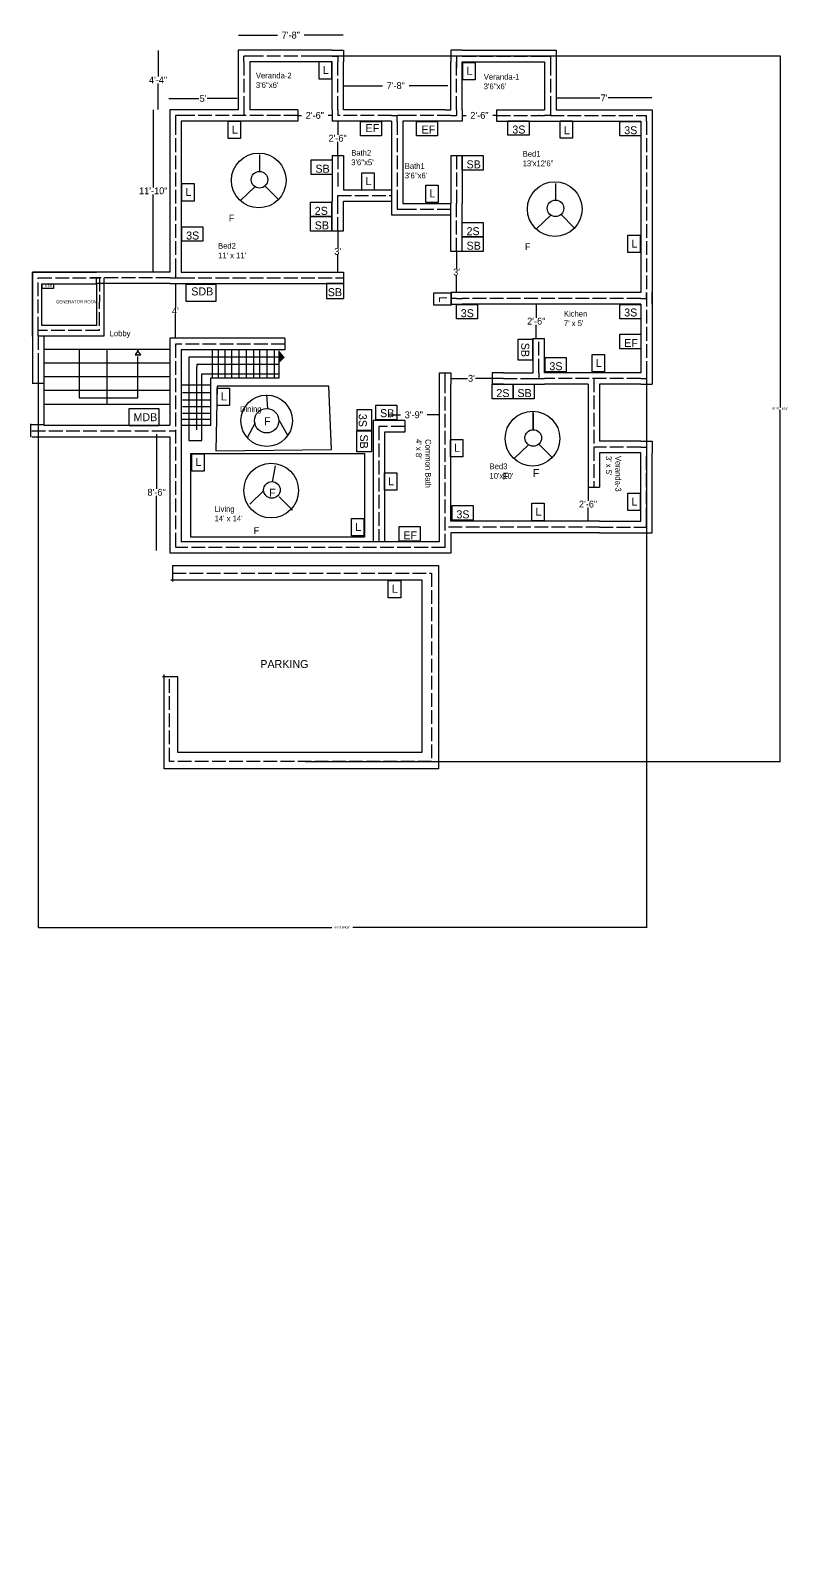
# Model space of a CAD drawing. Header units: inches. Extents: x -2961 to 151, y -82 to 1461.
# Drawn here: x -1941 to -1278, y -82 to 1257 of the extents above; entities that cross this region are included whole.
import ezdxf

# ---------------------------------------------------------------- set-up
doc = ezdxf.new("R2010")
doc.units = ezdxf.units.IN
doc.header["$MEASUREMENT"] = 0
doc.linetypes.add('ACAD_ISO02W100', pattern=[15, 12, -3])
doc.dimstyles.get("Standard").update_dxf_attribs({"dimtxt": 2, "dimasz": 0.18, "dimexe": 0.18, "dimexo": 0.0625, "dimgap": 0.09, "dimtad": 0, "dimtih": 1, "dimtoh": 1, "dimdec": 4, "dimzin": 0, "dimdsep": 46, "dimlunit": 3, "dimtxsty": 'Standard', "dimcen": 0.09, "dimadec": 0, "dimazin": 0, "dimtfac": 1, "dimtdec": 4, "dimtofl": 0, "dimtmove": 0, "dimatfit": 3, "dimfxl": 1, "dimtolj": 1, "dimtzin": 0, "dimarcsym": 0})

# ---------------------------------------------------------------- blocks, each defined once
blk = doc.blocks.new('*D23')
at = {"color": 0, "lineweight": -2}
for p, q in [((-1628.1, 920.8), (-1617.5, 920.8)), ((-1583.7, 920.8), (-1594.3, 920.8))]:
    blk.add_line(p, q, dxfattribs=at)
at = {"color": 0}
for points in [[(-1628.1, 920.8), (-1628.1, 920.8), (-1628.3, 920.8)], [(-1583.7, 920.8), (-1583.7, 920.8), (-1583.5, 920.8)]]:
    blk.add_solid(points, dxfattribs=at)
at = {"layer": 'Defpoints', "color": 0}
for p in [(-1628.3, 920.8), (-1628.3, 915.7), (-1583.5, -82.1)]:
    blk.add_point(p, dxfattribs=at)
at = {"color": 0, "insert": (-1605.9, 920.8), "char_height": 6, "attachment_point": 5}
blk.add_mtext('\\A1;3\'-9"', dxfattribs=at)
blk = doc.blocks.new('*D24')
at = {"color": 0, "lineweight": -2}
for p, q in [((-1759.3, 1252.9), (-1725.1, 1252.9)), ((-1667.7, 1252.9), (-1701.9, 1252.9))]:
    blk.add_line(p, q, dxfattribs=at)
at = {"color": 0}
for points in [[(-1759.3, 1253), (-1759.3, 1252.9), (-1759.5, 1252.9)], [(-1667.7, 1253), (-1667.7, 1252.9), (-1667.5, 1252.9)]]:
    blk.add_solid(points, dxfattribs=at)
at = {"layer": 'Defpoints', "color": 0}
for p in [(-1667.5, 1252.9), (-1759.5, 1239.7), (-1667.5, 1239.7)]:
    blk.add_point(p, dxfattribs=at)
at = {"color": 0, "insert": (-1713.5, 1252.9), "char_height": 6, "attachment_point": 5}
blk.add_mtext('\\A1;7\'-8"', dxfattribs=at)
blk = doc.blocks.new('*D20')
at = {"color": 0, "lineweight": -2}
for p, q in [((-1820.1, 1197.5), (-1793.9, 1197.5)), ((-1760.4, 1197.5), (-1786.7, 1197.5))]:
    blk.add_line(p, q, dxfattribs=at)
at = {"color": 0}
for points in [[(-1820.1, 1197.5), (-1820.1, 1197.5), (-1820.3, 1197.5)], [(-1760.4, 1197.5), (-1760.4, 1197.5), (-1760.3, 1197.5)]]:
    blk.add_solid(points, dxfattribs=at)
at = {"layer": 'Defpoints', "color": 0}
for p in [(-1760.3, 1197.5), (-1820.3, 1134), (-1760.3, 1134)]:
    blk.add_point(p, dxfattribs=at)
at = {"color": 0, "insert": (-1790.3, 1197.5), "char_height": 6, "attachment_point": 5}
blk.add_mtext("\\A1;5'", dxfattribs=at)
blk = doc.blocks.new('*D25')
at = {"color": 0, "lineweight": -2}
for p, q in [((-1667.3, 1208.7), (-1633.3, 1208.7)), ((-1576.2, 1208.7), (-1610.1, 1208.7))]:
    blk.add_line(p, q, dxfattribs=at)
at = {"color": 0}
for points in [[(-1667.3, 1208.7), (-1667.3, 1208.6), (-1667.5, 1208.7)], [(-1576.2, 1208.7), (-1576.2, 1208.6), (-1576, 1208.7)]]:
    blk.add_solid(points, dxfattribs=at)
at = {"layer": 'Defpoints', "color": 0}
for p in [(-1576, 1208.7), (-1667.5, 1187.7), (-1576, 1187.7)]:
    blk.add_point(p, dxfattribs=at)
at = {"color": 0, "insert": (-1621.7, 1208.7), "char_height": 6, "attachment_point": 5}
blk.add_mtext('\\A1;7\'-8"', dxfattribs=at)
blk = doc.blocks.new('*D26')
at = {"color": 0, "lineweight": -2}
for p, q in [((-1481.3, 1198), (-1443.1, 1198)), ((-1397.7, 1198), (-1435.9, 1198))]:
    blk.add_line(p, q, dxfattribs=at)
at = {"color": 0}
for points in [[(-1481.3, 1198), (-1481.3, 1198), (-1481.5, 1198)], [(-1397.7, 1198), (-1397.7, 1198), (-1397.5, 1198)]]:
    blk.add_solid(points, dxfattribs=at)
at = {"layer": 'Defpoints', "color": 0}
for p in [(-1397.5, 1198), (-1481.5, 1187.7), (-1397.5, 1187.7)]:
    blk.add_point(p, dxfattribs=at)
at = {"color": 0, "insert": (-1439.5, 1198), "char_height": 6, "attachment_point": 5}
blk.add_mtext("\\A1;7'", dxfattribs=at)
blk = doc.blocks.new('*D27')
at = {"color": 0, "lineweight": -2}
for p, q in [((-1833.8, 1187.5), (-1833.8, 1119.7)), ((-1833.8, 1045.8), (-1833.8, 1113.6))]:
    blk.add_line(p, q, dxfattribs=at)
at = {"color": 0}
for points in [[(-1833.8, 1187.5), (-1833.7, 1187.5), (-1833.8, 1187.7)], [(-1833.8, 1045.8), (-1833.7, 1045.8), (-1833.8, 1045.7)]]:
    blk.add_solid(points, dxfattribs=at)
at = {"layer": 'Defpoints', "color": 0}
for p in [(-1833.8, 1187.7), (-1819.5, 1187.7), (-1819.7, 1045.7)]:
    blk.add_point(p, dxfattribs=at)
at = {"color": 0, "insert": (-1833.8, 1116.7), "char_height": 6, "attachment_point": 5}
blk.add_mtext('\\A1;11\'-10"', dxfattribs=at)
blk = doc.blocks.new('*D21')
at = {"color": 0, "lineweight": -2}
for p, q in [((-1830.9, 903.8), (-1830.9, 856.1)), ((-1830.9, 802.2), (-1830.9, 849.9))]:
    blk.add_line(p, q, dxfattribs=at)
at = {"color": 0}
for points in [[(-1830.9, 903.8), (-1830.9, 903.8), (-1830.9, 903.9)], [(-1830.9, 802.2), (-1830.9, 802.2), (-1830.9, 802)]]:
    blk.add_solid(points, dxfattribs=at)
at = {"layer": 'Defpoints', "color": 0}
for p in [(-1830.9, 903.9), (-1808.8, 903.9), (-1808.8, 802)]:
    blk.add_point(p, dxfattribs=at)
at = {"color": 0, "insert": (-1830.9, 853), "char_height": 6, "attachment_point": 5}
blk.add_mtext('\\A1;8\'-6"', dxfattribs=at)
blk = doc.blocks.new('*D28')
at = {"color": 0, "lineweight": -2}
for p, q in [((-1573.3, 952.7), (-1559.1, 952.7)), ((-1537.7, 952.7), (-1551.9, 952.7))]:
    blk.add_line(p, q, dxfattribs=at)
at = {"color": 0}
for points in [[(-1573.3, 952.7), (-1573.3, 952.6), (-1573.5, 952.7)], [(-1537.7, 952.7), (-1537.7, 952.6), (-1537.5, 952.7)]]:
    blk.add_solid(points, dxfattribs=at)
at = {"layer": 'Defpoints', "color": 0}
for p in [(-1573.5, 957.7), (-1537.5, 957.7), (-1537.5, 952.7)]:
    blk.add_point(p, dxfattribs=at)
at = {"color": 0, "insert": (-1555.5, 952.7), "char_height": 6, "attachment_point": 5}
blk.add_mtext("\\A1;3'", dxfattribs=at)
blk = doc.blocks.new('*D29')
at = {"color": 0, "lineweight": -2}
for p, q in [((-1568.5, 1063.5), (-1568.5, 1048.7)), ((-1568.5, 1027.8), (-1568.5, 1042.5))]:
    blk.add_line(p, q, dxfattribs=at)
at = {"color": 0}
for points in [[(-1568.5, 1063.5), (-1568.4, 1063.5), (-1568.5, 1063.7)], [(-1568.5, 1027.8), (-1568.4, 1027.8), (-1568.5, 1027.6)]]:
    blk.add_solid(points, dxfattribs=at)
at = {"layer": 'Defpoints', "color": 0}
for p in [(-1573.5, 1063.7), (-1573.1, 1027.6), (-1568.5, 1027.6)]:
    blk.add_point(p, dxfattribs=at)
at = {"color": 0, "insert": (-1568.5, 1045.6), "char_height": 6, "attachment_point": 5}
blk.add_mtext("\\A1;3'", dxfattribs=at)
blk = doc.blocks.new('*D30')
at = {"color": 0, "lineweight": -2}
for p, q in [((-1672.5, 1081.5), (-1672.5, 1066.7)), ((-1672.5, 1045.8), (-1672.5, 1060.6))]:
    blk.add_line(p, q, dxfattribs=at)
at = {"color": 0}
for points in [[(-1672.5, 1081.5), (-1672.4, 1081.5), (-1672.5, 1081.7)], [(-1672.5, 1045.8), (-1672.4, 1045.8), (-1672.5, 1045.7)]]:
    blk.add_solid(points, dxfattribs=at)
at = {"layer": 'Defpoints', "color": 0}
for p in [(-1672.5, 1081.7), (-1667.5, 1081.7), (-1667.5, 1045.7)]:
    blk.add_point(p, dxfattribs=at)
at = {"color": 0, "insert": (-1672.5, 1063.7), "char_height": 6, "attachment_point": 5}
blk.add_mtext("\\A1;3'", dxfattribs=at)
blk = doc.blocks.new('*D31')
at = {"color": 0, "lineweight": -2}
for p, q in [((-1498.8, 1017.5), (-1498.8, 1005.7)), ((-1498.8, 987.8), (-1498.8, 999.6))]:
    blk.add_line(p, q, dxfattribs=at)
at = {"color": 0}
for points in [[(-1498.8, 1017.5), (-1498.8, 1017.5), (-1498.8, 1017.7)], [(-1498.8, 987.8), (-1498.8, 987.8), (-1498.8, 987.7)]]:
    blk.add_solid(points, dxfattribs=at)
at = {"layer": 'Defpoints', "color": 0}
for p in [(-1498.8, 1017.7), (-1491.5, 1017.7), (-1491.5, 987.7)]:
    blk.add_point(p, dxfattribs=at)
at = {"color": 0, "insert": (-1498.8, 1002.7), "char_height": 6, "attachment_point": 5}
blk.add_mtext('\\A1;2\'-6"', dxfattribs=at)
blk = doc.blocks.new('*D32')
at = {"color": 0, "lineweight": -2}
for p, q in [((-1707.3, 1182.7), (-1704.1, 1182.7)), ((-1677.7, 1182.7), (-1680.9, 1182.7))]:
    blk.add_line(p, q, dxfattribs=at)
at = {"color": 0}
for points in [[(-1707.3, 1182.7), (-1707.3, 1182.6), (-1707.5, 1182.7)], [(-1677.7, 1182.7), (-1677.7, 1182.6), (-1677.5, 1182.7)]]:
    blk.add_solid(points, dxfattribs=at)
at = {"layer": 'Defpoints', "color": 0}
for p in [(-1707.5, 1187.7), (-1677.5, 1187.7), (-1677.5, 1182.7)]:
    blk.add_point(p, dxfattribs=at)
at = {"color": 0, "insert": (-1692.5, 1182.7), "char_height": 6, "attachment_point": 5}
blk.add_mtext('\\A1;2\'-6"', dxfattribs=at)
blk = doc.blocks.new('*D33')
at = {"color": 0, "lineweight": -2}
for p, q in [((-1672.5, 1177.5), (-1672.5, 1165.7)), ((-1672.5, 1147.8), (-1672.5, 1159.6))]:
    blk.add_line(p, q, dxfattribs=at)
at = {"color": 0}
for points in [[(-1672.5, 1177.5), (-1672.4, 1177.5), (-1672.5, 1177.7)], [(-1672.5, 1147.8), (-1672.4, 1147.8), (-1672.5, 1147.7)]]:
    blk.add_solid(points, dxfattribs=at)
at = {"layer": 'Defpoints', "color": 0}
for p in [(-1672.5, 1177.7), (-1667.5, 1177.7), (-1667.5, 1147.7)]:
    blk.add_point(p, dxfattribs=at)
at = {"color": 0, "insert": (-1672.5, 1162.7), "char_height": 6, "attachment_point": 5}
blk.add_mtext('\\A1;2\'-6"', dxfattribs=at)
blk = doc.blocks.new('*D34')
at = {"color": 0, "lineweight": -2}
for p, q in [((-1563.3, 1182.7), (-1560.1, 1182.7)), ((-1533.7, 1182.7), (-1536.9, 1182.7))]:
    blk.add_line(p, q, dxfattribs=at)
at = {"color": 0}
for points in [[(-1563.3, 1182.7), (-1563.3, 1182.6), (-1563.5, 1182.7)], [(-1533.7, 1182.7), (-1533.7, 1182.6), (-1533.5, 1182.7)]]:
    blk.add_solid(points, dxfattribs=at)
at = {"layer": 'Defpoints', "color": 0}
for p in [(-1563.5, 1182.7), (-1563.5, 1177.7), (-1533.5, 1177.7)]:
    blk.add_point(p, dxfattribs=at)
at = {"color": 0, "insert": (-1548.5, 1182.7), "char_height": 6, "attachment_point": 5}
blk.add_mtext('\\A1;2\'-6"', dxfattribs=at)
blk = doc.blocks.new('*D35')
at = {"color": 0, "lineweight": -2}
for p, q in [((-1453.5, 857.5), (-1453.5, 845.7)), ((-1453.5, 827.8), (-1453.5, 839.6))]:
    blk.add_line(p, q, dxfattribs=at)
at = {"color": 0}
for points in [[(-1453.5, 857.5), (-1453.4, 857.5), (-1453.5, 857.7)], [(-1453.5, 827.8), (-1453.4, 827.8), (-1453.5, 827.7)]]:
    blk.add_solid(points, dxfattribs=at)
at = {"layer": 'Defpoints', "color": 0}
for p in [(-1453.5, 857.7), (-1453.5, 827.7), (-1453.5, 827.7)]:
    blk.add_point(p, dxfattribs=at)
at = {"color": 0, "insert": (-1453.5, 842.7), "char_height": 6, "attachment_point": 5}
blk.add_mtext('\\A1;2\'-6"', dxfattribs=at)
blk = doc.blocks.new('*D36')
at = {"color": 0, "lineweight": -2}
for p, q in [((-1814.5, 1035.5), (-1814.5, 1014.8)), ((-1814.5, 987.9), (-1814.5, 1008.6))]:
    blk.add_line(p, q, dxfattribs=at)
at = {"color": 0}
for points in [[(-1814.5, 1035.5), (-1814.4, 1035.5), (-1814.5, 1035.7)], [(-1814.5, 987.9), (-1814.4, 987.9), (-1814.5, 987.7)]]:
    blk.add_solid(points, dxfattribs=at)
at = {"layer": 'Defpoints', "color": 0}
for p in [(-1819.5, 1035.7), (-1814.5, 1035.7), (-1819.5, 987.7)]:
    blk.add_point(p, dxfattribs=at)
at = {"color": 0, "insert": (-1814.5, 1011.7), "char_height": 6, "attachment_point": 5}
blk.add_mtext("\\A1;4'", dxfattribs=at)
blk = doc.blocks.new('*D22')
at = {"color": 0, "lineweight": -2}
for p, q in [((-1829.6, 1239.5), (-1829.6, 1216.7)), ((-1829.6, 1187.8), (-1829.6, 1210.6))]:
    blk.add_line(p, q, dxfattribs=at)
at = {"color": 0}
for points in [[(-1829.7, 1239.5), (-1829.6, 1239.5), (-1829.6, 1239.7)], [(-1829.7, 1187.8), (-1829.6, 1187.8), (-1829.6, 1187.7)]]:
    blk.add_solid(points, dxfattribs=at)
at = {"layer": 'Defpoints', "color": 0}
for p in [(-1755.3, 1239.7), (-1829.6, 1187.7), (-1755.3, 1187.7)]:
    blk.add_point(p, dxfattribs=at)
at = {"color": 0, "insert": (-1829.6, 1213.7), "char_height": 6, "attachment_point": 5}
blk.add_mtext('\\A1;4\'-4"', dxfattribs=at)
blk = doc.blocks.new('*D59')
at = {"color": 0, "lineweight": -2}
for p, q in [((-1701.7, 1234.8), (-1285.3, 1234.8)), ((-1285.4, 1234.6), (-1285.4, 927.3)), ((-1285.4, 617.8), (-1285.4, 925.2)), ((-1700.6, 617.7), (-1285.3, 617.7))]:
    blk.add_line(p, q, dxfattribs=at)
at = {"color": 0}
for points in [[(-1285.5, 1234.6), (-1285.4, 1234.6), (-1285.4, 1234.8)], [(-1285.5, 617.8), (-1285.4, 617.8), (-1285.4, 617.7)]]:
    blk.add_solid(points, dxfattribs=at)
at = {"layer": 'Defpoints', "color": 0}
for p in [(-1701.8, 1234.8), (-1700.7, 617.7), (-1285.4, 617.7)]:
    blk.add_point(p, dxfattribs=at)
at = {"color": 0, "insert": (-1285.4, 926.2), "char_height": 2, "attachment_point": 5}
blk.add_mtext('\\A1;51\'-5.1614"', dxfattribs=at)
blk = doc.blocks.new('*D66')
at = {"color": 0, "lineweight": -2}
for p, q in [((-1934.4, 964.2), (-1934.4, 472.2)), ((-1402.5, 964.6), (-1402.5, 472.2)), ((-1934.2, 472.4), (-1677.5, 472.4)), ((-1402.7, 472.4), (-1659.4, 472.4))]:
    blk.add_line(p, q, dxfattribs=at)
at = {"color": 0}
for points in [[(-1934.2, 472.4), (-1934.2, 472.3), (-1934.4, 472.4)], [(-1402.7, 472.4), (-1402.7, 472.3), (-1402.5, 472.4)]]:
    blk.add_solid(points, dxfattribs=at)
at = {"layer": 'Defpoints', "color": 0}
for p in [(-1934.4, 964.2), (-1402.5, 964.7), (-1402.5, 472.4)]:
    blk.add_point(p, dxfattribs=at)
at = {"color": 0, "insert": (-1668.5, 472.4), "char_height": 2, "attachment_point": 5}
blk.add_mtext('\\A1;44\'-3.8406"', dxfattribs=at)

msp = doc.modelspace()

# ---------------------------------------------------------------- hatches: boundary and pattern name
h = msp.add_hatch(color=256)
h.set_gradient(color1=(255, 255, 255), one_color=1, tint=1, name='CYLINDER')
h.paths.add_polyline_path([(-1718.76139, 970.98333), (-1723.80859, 966.06968), (-1723.80859, 971.19972), (-1723.62304, 976.7624)])

# ---------------------------------------------------------------- linework, layer by layer
for p, q in [((-1749.47684, 1239.65551), (-1759.47684, 1239.65551)), ((-1759.47684, 1239.65551), (-1759.47684, 1229.65551)), ((-1749.47684, 1234.65551), (-1754.47684, 1234.65551)), ((-1754.47684, 1229.65551), (-1754.47684, 1234.65551)), ((-1677.47684, 1239.65551), (-1749.47684, 1239.65551)), ((-1677.47684, 1239.65551), (-1667.48416, 1239.65551)), ((-1677.47684, 1234.65551), (-1672.47684, 1234.65551)), ((-1672.47684, 1234.65551), (-1672.47684, 1229.65551)), ((-1667.48416, 1239.65551), (-1667.47684, 1229.65551)), ((-1563.47684, 1239.65551), (-1573.47684, 1239.65551)), ((-1573.47684, 1239.65551), (-1573.47684, 1229.65551)), ((-1563.47684, 1234.65551), (-1568.47684, 1234.65551)), ((-1568.47684, 1234.65551), (-1568.47684, 1224.65551)), ((-1563.47684, 1239.65551), (-1491.47684, 1239.65551)), ((-1491.47684, 1239.65551), (-1481.47684, 1239.65551)), ((-1491.47684, 1234.65551), (-1486.47684, 1234.65551)), ((-1486.47684, 1234.65551), (-1486.47684, 1229.65551)), ((-1481.47684, 1239.65551), (-1481.47684, 1229.65551)), ((-1759.47684, 1229.65551), (-1759.47684, 1187.65551)), ((-1677.47684, 1229.65551), (-1749.47684, 1229.65551)), ((-1749.47684, 1229.65551), (-1749.47684, 1187.65551)), ((-1677.47684, 1187.65551), (-1677.47684, 1229.65551)), ((-1667.47684, 1187.65551), (-1667.47684, 1229.65551)), ((-1573.47684, 1187.65551), (-1573.47684, 1229.65551)), ((-1563.47684, 1187.65551), (-1563.47684, 1229.65551)), ((-1563.47684, 1229.65551), (-1491.47684, 1229.65551)), ((-1491.47684, 1229.65551), (-1491.47684, 1187.65551)), ((-1481.47684, 1229.65551), (-1481.47684, 1187.65551)), ((-1809.47684, 1187.65551), (-1819.47684, 1187.65551)), ((-1819.47684, 1187.65551), (-1819.47684, 1177.65551)), ((-1809.47684, 1182.65551), (-1814.47684, 1182.65551)), ((-1814.47684, 1182.65551), (-1814.47684, 1177.65551)), ((-1759.47684, 1187.65551), (-1809.47684, 1187.65551)), ((-1754.47684, 1187.65551), (-1754.47684, 1182.65551)), ((-1707.47684, 1187.65551), (-1749.47684, 1187.65551)), ((-1707.47684, 1187.65551), (-1707.47684, 1177.65551)), ((-1677.47684, 1187.65551), (-1677.47684, 1177.65551)), ((-1672.47684, 1187.65551), (-1672.47684, 1182.65551)), ((-1625.47684, 1187.65551), (-1667.47684, 1187.65551)), ((-1615.47684, 1187.65551), (-1625.47684, 1187.65551)), ((-1625.47684, 1182.65551), (-1620.47684, 1182.65551)), ((-1615.47684, 1182.65551), (-1620.47684, 1182.65551)), ((-1620.47684, 1177.65551), (-1620.47684, 1182.65551)), ((-1578.47684, 1187.65551), (-1615.47684, 1187.65551)), ((-1578.47684, 1187.65551), (-1573.47684, 1187.65551)), ((-1573.47684, 1182.65551), (-1568.47684, 1182.65551)), ((-1568.47684, 1187.65551), (-1568.47684, 1182.65551)), ((-1563.47684, 1187.65551), (-1563.47684, 1177.65551)), ((-1533.47684, 1187.65551), (-1491.47684, 1187.65551)), ((-1533.47684, 1187.65551), (-1533.47684, 1177.65551)), ((-1486.47684, 1187.65551), (-1486.47684, 1182.65551)), ((-1481.47684, 1187.65551), (-1407.47684, 1187.65551)), ((-1407.47684, 1187.65551), (-1397.47684, 1187.65551)), ((-1407.47684, 1182.65551), (-1402.47684, 1182.65551)), ((-1402.47684, 1177.65551), (-1402.47684, 1182.65551)), ((-1397.47684, 1187.65551), (-1397.47684, 1177.65551)), ((-1819.47684, 1177.65551), (-1819.47684, 1045.65551)), ((-1707.47684, 1177.65551), (-1809.47684, 1177.65551)), ((-1809.47684, 1177.65551), (-1809.47684, 1045.65551)), ((-1667.47684, 1177.65551), (-1677.47684, 1177.65551)), ((-1625.47684, 1177.65551), (-1667.47684, 1177.65551)), ((-1625.47684, 1177.65551), (-1625.47684, 1105.65551)), ((-1573.47684, 1177.65551), (-1615.47684, 1177.65551)), ((-1615.47684, 1177.65551), (-1615.47684, 1105.65551)), ((-1563.47684, 1177.65551), (-1573.47684, 1177.65551)), ((-1533.47684, 1177.65551), (-1491.47684, 1177.65551)), ((-1491.47684, 1177.65551), (-1407.47684, 1177.65551)), ((-1407.47684, 1177.65551), (-1407.47684, 1027.65551)), ((-1397.47684, 1177.65551), (-1397.47684, 1027.65551)), ((-1740.64569, 1133.16421), (-1740.6457, 1148.16421)), ((-1677.47684, 1147.65551), (-1677.47684, 1117.65551)), ((-1677.47684, 1147.65551), (-1667.47684, 1147.65551)), ((-1667.47684, 1147.65551), (-1667.47684, 1117.65551)), ((-1573.47684, 1147.65551), (-1573.47684, 1105.65551)), ((-1573.47684, 1147.65551), (-1563.47684, 1147.65551)), ((-1563.47684, 1147.65551), (-1563.47684, 1105.65551)), ((-1745.01884, 1120.36797), (-1757.51884, 1108.36797)), ((-1736.01884, 1120.86797), (-1724.51884, 1109.36797)), ((-1677.47684, 1117.65551), (-1677.47684, 1107.65551)), ((-1672.47684, 1107.65551), (-1672.47684, 1112.65551)), ((-1667.47684, 1117.65551), (-1625.47684, 1117.65551)), ((-1481.69603, 1108.18371), (-1481.69603, 1123.18371)), ((-1677.47684, 1081.65551), (-1677.47684, 1107.65551)), ((-1667.47684, 1107.65551), (-1625.47684, 1107.65551)), ((-1667.47684, 1081.65551), (-1667.47684, 1107.65551)), ((-1625.47684, 1105.65551), (-1625.47684, 1095.65551)), ((-1620.47684, 1105.65551), (-1620.47684, 1100.65551)), ((-1620.47684, 1100.65551), (-1615.47684, 1100.65551)), ((-1615.47684, 1105.65551), (-1573.47684, 1105.65551)), ((-1573.47684, 1063.65551), (-1573.47684, 1105.65551)), ((-1563.47684, 1063.65551), (-1563.47684, 1105.65551)), ((-1625.47684, 1095.65551), (-1615.47684, 1095.65551)), ((-1615.47684, 1095.65551), (-1573.47684, 1095.65551)), ((-1486.06917, 1095.38748), (-1498.56917, 1083.38748)), ((-1477.06917, 1095.88748), (-1465.56917, 1084.38748)), ((-1677.47684, 1081.65551), (-1667.47684, 1081.65551)), ((-1563.47684, 1063.65551), (-1563.47684, 1073.65551)), ((-1563.47684, 1063.65551), (-1573.47684, 1063.65551)), ((-1819.47684, 1045.65551), (-1939.47684, 1045.65551)), ((-1939.47684, 1045.65551), (-1939.47684, 948.71367)), ((-1814.47684, 1045.65551), (-1814.47684, 1040.65551)), ((-1809.47684, 1045.65551), (-1667.47684, 1045.65551)), ((-1667.47684, 1045.65551), (-1667.47684, 1035.65551)), ((-1819.47684, 1035.65551), (-1883.47684, 1035.65551)), ((-1883.47004, 1035.62015), (-1883.47004, 1040.57691)), ((-1876.64871, 989.80079), (-1876.64871, 1040.6427)), ((-1819.47684, 1035.65551), (-1667.47684, 1035.65551)), ((-1814.47684, 1040.65551), (-1809.47684, 1040.65551)), ((-1814.47684, 1040.65551), (-1809.47684, 1040.65551)), ((-1573.47684, 1027.65551), (-1573.47684, 1017.65551)), ((-1563.47684, 1027.65551), (-1573.47684, 1027.65551)), ((-1568.47684, 1022.65551), (-1573.47684, 1022.65551)), ((-1573.47684, 1017.65551), (-1563.47684, 1017.65551)), ((-1568.47684, 1022.65551), (-1563.47684, 1022.65551)), ((-1407.47684, 1027.65551), (-1563.47684, 1027.65551)), ((-1407.47684, 1017.65551), (-1563.47684, 1017.65551)), ((-1407.47684, 1022.65551), (-1402.47684, 1022.65551)), ((-1407.47684, 1017.65551), (-1407.47684, 957.65551)), ((-1402.47684, 1022.65551), (-1402.47684, 1027.65551)), ((-1397.47684, 1017.65551), (-1397.47684, 1027.65551)), ((-1397.47684, 1027.65551), (-1397.47684, 947.65551)), ((-1934.47684, 989.65551), (-1934.47684, 994.65551)), ((-1934.40369, 989.80079), (-1876.64871, 989.80079)), ((-1929.47684, 989.65551), (-1929.47684, 911.65551)), ((-1929.47684, 978.25731), (-1819.47684, 978.25731)), ((-1898.65288, 978.25731), (-1898.65288, 935.80641)), ((-1874.47684, 978.25731), (-1874.47684, 930.25731)), ((-1718.71783, 987.72223), (-1819.47684, 987.72223)), ((-1819.47684, 987.72223), (-1819.47684, 911.65551)), ((-1718.71783, 977.72223), (-1809.47684, 977.72223)), ((-1809.47684, 977.72223), (-1809.47684, 809.72223)), ((-1782.23524, 977.87067), (-1782.23524, 953.61757)), ((-1776.96529, 977.6417), (-1776.96529, 953.38859)), ((-1771.12251, 977.75618), (-1771.12251, 953.50308)), ((-1765.39429, 977.75618), (-1765.39429, 953.50308)), ((-1759.09326, 977.6417), (-1759.09326, 953.38859)), ((-1752.44853, 977.87067), (-1752.44853, 953.61757)), ((-1746.03293, 977.75618), (-1746.03293, 953.50308)), ((-1734.35105, 977.64599), (-1734.35105, 953.39288)), ((-1727.93545, 977.5315), (-1727.93545, 953.2784)), ((-1718.71783, 987.72223), (-1718.71783, 977.72223)), ((-1501.47684, 957.65551), (-1501.47684, 987.65551)), ((-1501.47684, 987.65551), (-1491.47684, 987.65551)), ((-1491.47684, 957.65551), (-1491.47684, 987.65551)), ((-1929.47684, 966.25731), (-1819.47684, 966.25731)), ((-1847.28056, 976.77647), (-1849.75038, 973.32116)), ((-1849.75038, 973.32116), (-1844.81074, 973.32116)), ((-1844.81074, 973.32116), (-1847.28056, 976.77647)), ((-1847.28056, 935.80641), (-1847.28056, 971.84031)), ((-1723.52642, 971.18), (-1802.66028, 971.18)), ((-1802.66028, 971.18), (-1802.66028, 898.36455)), ((-1795.80389, 965.15359), (-1724.70759, 965.15359)), ((-1795.80389, 965.15359), (-1795.80389, 962.68242)), ((-1740.99578, 977.41701), (-1740.99578, 953.16391)), ((-1723.82279, 953.1916), (-1723.82279, 976.89946)), ((-1929.47684, 954.25731), (-1819.47684, 954.25731)), ((-1795.80389, 907.58784), (-1795.80389, 962.68242)), ((-1791.38143, 898.36455), (-1791.38143, 956.79895)), ((-1791.38143, 956.79895), (-1724.43601, 956.79895)), ((-1783.48273, 911.24692), (-1783.48273, 953.1916)), ((-1783.48273, 953.1916), (-1723.82279, 953.1916)), ((-1583.47684, 947.65551), (-1583.47684, 957.65551)), ((-1583.47684, 957.65551), (-1573.47684, 957.65551)), ((-1578.47684, 947.65551), (-1578.47684, 957.65551)), ((-1573.47684, 957.65551), (-1573.47684, 947.65551)), ((-1527.47684, 957.65551), (-1537.47684, 957.65551)), ((-1537.47684, 957.65551), (-1537.47684, 947.65551)), ((-1527.47684, 952.65551), (-1537.47684, 952.65551)), ((-1527.47684, 957.65551), (-1501.47684, 957.65551)), ((-1501.47684, 952.65551), (-1496.47684, 952.65551)), ((-1496.47684, 957.65551), (-1496.47684, 952.65551)), ((-1496.47684, 952.65551), (-1491.47684, 952.65551)), ((-1407.47684, 957.65551), (-1491.47684, 957.65551)), ((-1407.47684, 957.65551), (-1443.47684, 957.65551)), ((-1407.47684, 952.65551), (-1402.47684, 952.65551)), ((-1939.70335, 948.36138), (-1929.1217, 948.36138)), ((-1929.47684, 942.25731), (-1819.47684, 942.25731)), ((-1808.44251, 946.89256), (-1784.1894, 946.89256)), ((-1808.21353, 940.24783), (-1783.96043, 940.24783)), ((-1733.61259, 926.05219), (-1734.37306, 938.39657)), ((-1583.47684, 809.72223), (-1583.47684, 947.65551)), ((-1573.47684, 827.65551), (-1573.47684, 947.65551)), ((-1527.47684, 947.65551), (-1537.47684, 947.65551)), ((-1527.47684, 947.65551), (-1501.47684, 947.65551)), ((-1501.47684, 947.65551), (-1491.47684, 947.65551)), ((-1453.47684, 947.65551), (-1491.47684, 947.65551)), ((-1453.47684, 947.65551), (-1453.47684, 857.65551)), ((-1407.47684, 947.65551), (-1443.47684, 947.65551)), ((-1443.47684, 947.65551), (-1443.47684, 897.65551)), ((-1407.47684, 947.65551), (-1397.47684, 947.65551)), ((-1929.47684, 930.25731), (-1819.47684, 930.25731)), ((-1898.65288, 935.80641), (-1847.28056, 935.80641)), ((-1808.32802, 933.9468), (-1784.07492, 933.9468)), ((-1808.32802, 928.21858), (-1784.07492, 928.21858)), ((-1941.11424, 912.78104), (-1941.11424, 901.50805)), ((-1940.4088, 912.42875), (-1929.1217, 912.42875)), ((-1929.47684, 911.65551), (-1819.47684, 911.65551)), ((-1808.44251, 917.10585), (-1784.1894, 917.10585)), ((-1808.42498, 911.64245), (-1784.17187, 911.64245)), ((-1808.21353, 922.37581), (-1783.96043, 922.37581)), ((-1744.82965, 913.70781), (-1751.67395, 900.79369)), ((-1723.91648, 916.3666), (-1716.50182, 902.88273)), ((-1656.32285, 915.02296), (-1656.32285, 915.02296)), ((-1613.85018, 915.72201), (-1641.47684, 915.72181)), ((-1641.47684, 915.72181), (-1641.47684, 809.72223)), ((-1613.85018, 915.72201), (-1613.8501, 905.72197)), ((-1501.60571, 908.28021), (-1501.60571, 923.28021)), ((-1501.13874, 907.33456), (-1501.13874, 922.33456)), ((-1940.05607, 901.65551), (-1819.47684, 901.65551)), ((-1819.47684, 901.65551), (-1819.47684, 799.72223)), ((-1802.66028, 898.36455), (-1791.38143, 898.36455)), ((-1631.47571, 905.72181), (-1631.47684, 809.72223)), ((-1613.8501, 905.72197), (-1631.47661, 905.72181)), ((-1407.47684, 897.65551), (-1443.47684, 897.65551)), ((-1407.47684, 897.65551), (-1397.55126, 897.65551)), ((-1397.55126, 897.65551), (-1397.55126, 887.65551)), ((-1505.51188, 894.53833), (-1518.01188, 882.53833)), ((-1496.51188, 895.03833), (-1485.01188, 883.53833)), ((-1443.47684, 892.65551), (-1448.47684, 892.65551)), ((-1443.47684, 887.65551), (-1443.47684, 857.65551)), ((-1407.47684, 887.65551), (-1443.47684, 887.65551)), ((-1407.47684, 892.65551), (-1402.47684, 892.65551)), ((-1407.47684, 827.65551), (-1407.47684, 887.65551)), ((-1402.47684, 892.65551), (-1402.47684, 887.65551)), ((-1397.47684, 827.65551), (-1397.47684, 887.65551)), ((-1729.39287, 862.00709), (-1726.94471, 876.23222)), ((-1453.47684, 857.65551), (-1443.47684, 857.65551)), ((-1736.9663, 854.67698), (-1749.4663, 842.67698)), ((-1723.58133, 849.00559), (-1712.08133, 837.50559)), ((-1563.47684, 827.65551), (-1573.47684, 827.65551)), ((-1563.47684, 817.65551), (-1573.47684, 817.65551)), ((-1573.47684, 817.65551), (-1573.47684, 799.72223)), ((-1443.47684, 827.65551), (-1563.47684, 827.65551)), ((-1443.47684, 817.65551), (-1563.47684, 817.65551)), ((-1443.47684, 827.65551), (-1407.47684, 827.65551)), ((-1443.47684, 817.65551), (-1407.47684, 817.65551)), ((-1407.47684, 822.65551), (-1402.47684, 822.65551)), ((-1407.47684, 817.65551), (-1397.55126, 817.65551)), ((-1402.47684, 822.65551), (-1402.47684, 827.65551)), ((-1397.55126, 817.65551), (-1397.47684, 827.65551)), ((-1583.47684, 809.72223), (-1809.47684, 809.72223)), ((-1573.43571, 799.72223), (-1819.47684, 799.72223)), ((-1817.08104, 789.05565), (-1584.43525, 789.05565)), ((-1817.08104, 789.05565), (-1817.08104, 775.15681)), ((-1584.43525, 789.05565), (-1584.43525, 611.01816)), ((-1818.40665, 776.48051), (-1599.01703, 776.48051)), ((-1599.01703, 776.48051), (-1599.01703, 625.57884)), ((-1812.44138, 691.76378), (-1825.69755, 691.76378)), ((-1824.37193, 611.01816), (-1824.37193, 693.74933)), ((-1812.44138, 625.57884), (-1812.44138, 691.76378)), ((-1599.01703, 625.57884), (-1812.44138, 625.57884)), ((-1584.43525, 611.01816), (-1824.37193, 611.01816))]:
    msp.add_line(p, q)
at = {"linetype": 'ACAD_ISO02W100'}
for p, q in [((-1677.47684, 1234.65551), (-1749.47684, 1234.65551)), ((-1563.47684, 1234.65551), (-1491.47684, 1234.65551)), ((-1754.47684, 1229.65551), (-1754.47684, 1187.65551)), ((-1672.47684, 1187.65551), (-1672.47684, 1229.65551)), ((-1568.47684, 1187.65551), (-1568.47684, 1229.65551)), ((-1486.47684, 1229.65551), (-1486.47684, 1187.65551)), ((-1707.47684, 1182.65551), (-1809.47684, 1182.65551)), ((-1625.47684, 1182.65551), (-1672.47684, 1182.65551)), ((-1573.47684, 1182.65551), (-1615.47684, 1182.65551)), ((-1533.47684, 1182.65551), (-1491.47684, 1182.65551)), ((-1486.47684, 1182.65551), (-1491.47684, 1182.65551)), ((-1486.47684, 1182.65551), (-1407.47684, 1182.65551)), ((-1814.47684, 1177.65551), (-1814.47684, 1045.65551)), ((-1620.47684, 1177.65551), (-1620.47684, 1105.65551)), ((-1402.47684, 1177.65551), (-1402.47684, 1027.65551)), ((-1672.47684, 1147.65551), (-1672.47684, 1117.65551)), ((-1568.47684, 1147.65551), (-1568.47684, 1105.65551)), ((-1672.47684, 1112.65551), (-1625.47684, 1112.65551)), ((-1672.47684, 1081.65551), (-1672.47684, 1107.65551)), ((-1615.47684, 1100.65551), (-1573.47684, 1100.65551)), ((-1568.47684, 1063.65551), (-1568.47684, 1105.65551)), ((-1819.47684, 1040.65551), (-1888.47684, 1040.65551)), ((-1819.47684, 1040.65551), (-1814.47684, 1040.65551)), ((-1809.47684, 1040.65551), (-1667.47684, 1040.65551)), ((-1407.47684, 1022.65551), (-1563.47684, 1022.65551)), ((-1402.47684, 1027.65551), (-1402.47684, 952.65551)), ((-1934.47684, 989.65551), (-1934.47684, 948.15551)), ((-1718.71783, 982.72223), (-1814.47684, 982.72223)), ((-1814.47684, 982.72223), (-1814.47684, 804.72223)), ((-1496.47684, 957.65551), (-1496.47684, 987.65551)), ((-1527.47684, 952.65551), (-1501.47684, 952.65551)), ((-1407.47684, 952.65551), (-1491.47684, 952.65551)), ((-1448.47684, 952.65551), (-1448.47684, 857.65551)), ((-1578.47684, 804.72223), (-1578.47684, 947.65551)), ((-1636.47628, 910.72184), (-1636.47684, 809.72223)), ((-1613.85014, 910.72201), (-1636.47634, 910.72184)), ((-1940.05607, 906.65551), (-1819.47684, 906.65551)), ((-1819.47684, 906.65551), (-1814.47684, 906.65551)), ((-1407.47684, 892.65551), (-1443.47684, 892.65551)), ((-1402.47684, 827.65551), (-1402.47684, 887.65551)), ((-1563.47684, 822.65551), (-1578.4759, 822.65551)), ((-1443.47684, 822.65551), (-1563.47684, 822.65551)), ((-1443.47684, 822.65551), (-1407.47684, 822.65551)), ((-1578.47684, 804.72223), (-1814.47684, 804.72223)), ((-1817.08104, 782.43715), (-1590.40053, 782.43715)), ((-1590.40053, 782.43715), (-1590.40053, 617.63665)), ((-1819.73227, 617.63665), (-1819.73227, 692.42563)), ((-1590.40053, 617.63665), (-1819.73227, 617.63665))]:
    msp.add_line(p, q, dxfattribs=at)
at = {"color": 1}
msp.add_line((-1472.38416, 1161.77683), (-1472.38416, 1161.77683), dxfattribs=at)
for points in [[(-1688.76916, 1229.72636), (-1677.96579, 1229.72636), (-1677.96579, 1214.48534), (-1688.76916, 1214.48534)], [(-1562.94176, 1229.09132), (-1552.13839, 1229.09132), (-1552.13839, 1213.8503), (-1562.94176, 1213.8503)], [(-1768.20565, 1177.65289), (-1757.40228, 1177.65289), (-1757.40228, 1162.41187), (-1768.20565, 1162.41187)], [(-1652.54612, 1177.42428), (-1634.11685, 1177.42428), (-1634.11685, 1164.72343), (-1652.54612, 1164.72343)], [(-1603.61324, 1177.42428), (-1585.18398, 1177.42428), (-1585.18398, 1164.72343), (-1603.61324, 1164.72343)], [(-1523.54126, 1178.05932), (-1505.112, 1178.05932), (-1505.112, 1165.35848), (-1523.54126, 1165.35848)], [(-1477.78584, 1178.00508), (-1466.98248, 1178.00508), (-1466.98248, 1162.76406), (-1477.78584, 1162.76406)], [(-1425.67551, 1177.42428), (-1407.24624, 1177.42428), (-1407.24624, 1164.72343), (-1425.67551, 1164.72343)], [(-1695.75957, 1143.76704), (-1677.3303, 1143.76704), (-1677.3303, 1131.06619), (-1695.75957, 1131.06619)], [(-1563.57725, 1147.57729), (-1545.14799, 1147.57729), (-1545.14799, 1134.87644), (-1563.57725, 1134.87644)], [(-1651.27513, 1132.56488), (-1640.47177, 1132.56488), (-1640.47177, 1117.32387), (-1651.27513, 1117.32387)], [(-1808.87713, 1123.03925), (-1798.07376, 1123.03925), (-1798.07376, 1107.79823), (-1808.87713, 1107.79823)], [(-1595.35184, 1121.76916), (-1584.54848, 1121.76916), (-1584.54848, 1106.52815), (-1595.35184, 1106.52815)], [(-1696.39506, 1106.93458), (-1677.9658, 1106.93458), (-1677.9658, 1094.23373), (-1696.39506, 1094.23373)], [(-1808.87713, 1085.34314), (-1790.44786, 1085.34314), (-1790.44786, 1072.64229), (-1808.87713, 1072.64229)], [(-1696.39506, 1094.23373), (-1677.9658, 1094.23373), (-1677.9658, 1081.53289), (-1696.39506, 1081.53289)], [(-1563.57725, 1089.1534), (-1545.14799, 1089.1534), (-1545.14799, 1076.45255), (-1563.57725, 1076.45255)], [(-1563.57725, 1076.45255), (-1545.14799, 1076.45255), (-1545.14799, 1063.7517), (-1563.57725, 1063.7517)], [(-1418.68509, 1077.95124), (-1407.88173, 1077.95124), (-1407.88173, 1062.71022), (-1418.68509, 1062.71022)], [(-1931.2348, 1035.44502), (-1883.52857, 1035.44502), (-1883.52857, 998.83712), (-1931.2348, 998.83712)], [(-1931.05546, 1035.26808), (-1921.21782, 1035.26808), (-1921.21782, 1031.41837), (-1931.05546, 1031.41837)], [(-1805.06418, 1035.1748), (-1779.00901, 1035.1748), (-1779.00901, 1019.93378), (-1805.06418, 1019.93378)], [(-1682.41424, 1022.47395), (-1667.16243, 1022.47395), (-1667.16243, 1035.80984), (-1682.41424, 1035.80984)], [(-1573.11817, 1027.58621), (-1573.11817, 1016.78284), (-1588.35919, 1016.78284), (-1588.35919, 1027.58621)], [(-1568.66118, 1017.39361), (-1550.23192, 1017.39361), (-1550.23192, 1004.69276), (-1568.66118, 1004.69276)], [(-1425.67551, 1017.39361), (-1407.24624, 1017.39361), (-1407.24624, 1004.69276), (-1425.67551, 1004.69276)], [(-1425.6755, 991.35687), (-1407.24624, 991.35687), (-1407.24624, 978.65603), (-1425.6755, 978.65603)], [(-1501.99478, 987.02037), (-1501.99478, 968.59111), (-1514.69562, 968.59111), (-1514.69562, 987.02037)], [(-1491.13117, 971.03552), (-1472.70191, 971.03552), (-1472.70191, 958.33467), (-1491.13117, 958.33467)], [(-1449.8242, 973.57569), (-1439.02083, 973.57569), (-1439.02083, 958.33467), (-1449.8242, 958.33467)], [(-1680.14365, 945.8032), (-1777.86779, 945.8032), (-1778.96697, 889.40964), (-1677.92541, 890.59953)], [(-1777.80064, 944.20862), (-1766.99728, 944.20862), (-1766.99728, 928.9676), (-1777.80064, 928.9676)], [(-1537.52208, 947.53895), (-1519.09282, 947.53895), (-1519.09282, 934.83811), (-1537.52208, 934.83811)], [(-1519.09281, 947.53895), (-1500.66355, 947.53895), (-1500.66355, 934.83811), (-1519.09281, 934.83811)], [(-1854.98113, 926.46839), (-1828.92596, 926.46839), (-1828.92596, 911.22738), (-1854.98113, 911.22738)], [(-1642.83553, 925.46496), (-1642.83553, 907.0357), (-1655.53637, 907.0357), (-1655.53637, 925.46496)], [(-1639.19137, 929.12272), (-1620.76211, 929.12272), (-1620.76211, 916.42188), (-1639.19137, 916.42188)], [(-1643.03006, 906.79111), (-1643.03006, 888.36185), (-1655.73091, 888.36185), (-1655.73091, 906.79111)], [(-1573.74512, 899.27573), (-1562.94176, 899.27573), (-1562.94176, 884.03472), (-1573.74512, 884.03472)], [(-1800.94155, 886.84697), (-1648.92623, 886.84697), (-1648.92623, 813.65993), (-1800.94155, 813.65993)], [(-1800.14923, 886.82399), (-1789.34586, 886.82399), (-1789.34586, 871.58297), (-1800.14923, 871.58297)], [(-1631.47631, 870.0625), (-1620.67294, 870.0625), (-1620.67294, 854.82148), (-1631.47631, 854.82148)], [(-1418.68509, 852.2826), (-1407.88173, 852.2826), (-1407.88173, 837.04158), (-1418.68509, 837.04158)], [(-1572.47414, 841.48688), (-1554.04488, 841.48688), (-1554.04488, 828.78603), (-1572.47414, 828.78603)], [(-1502.57003, 843.39201), (-1491.76666, 843.39201), (-1491.76666, 828.15099), (-1502.57003, 828.15099)], [(-1660.31095, 830.07697), (-1649.50758, 830.07697), (-1649.50758, 814.83595), (-1660.31095, 814.83595)], [(-1618.86505, 823.07065), (-1600.43578, 823.07065), (-1600.43578, 810.3698), (-1618.86505, 810.3698)], [(-1628.21363, 775.9174), (-1617.41027, 775.9174), (-1617.41027, 760.67638), (-1628.21363, 760.67638)]]:
    msp.add_lwpolyline(points, close=True)
msp.add_lwpolyline([(-1939.47684, 989.65551), (-1939.47684, 1045.65551), (-1883.47684, 1045.65551)])
at = {"linetype": 'ACAD_ISO02W100'}
msp.add_lwpolyline([(-1934.47684, 1040.65551), (-1880.82834, 1040.65551), (-1881.20831, 994.65551), (-1934.47684, 994.65551)], close=True, dxfattribs=at)
for centre, radius in [((-1741.59186, 1125.79495), 23.92697), ((-1740.92494, 1126.39956), 7.24687), ((-1482.6422, 1100.81445), 23.92697), ((-1481.97527, 1101.41906), 7.24687), ((-1734.62697, 915.63342), 22.48589), ((-1734.62697, 915.63342), 10.67847), ((-1502.0849, 899.9653), 23.92697), ((-1501.41798, 900.56991), 7.24687), ((-1730.71632, 854.53739), 23.92697), ((-1730.0494, 855.142), 7.24687)]:
    msp.add_circle(centre, radius)
for p in [(-1496.62861, 1182.65551), (-1847.28056, 977.27008), (-1847.28056, 976.77647), (-1847.28056, 973.32116)]:
    msp.add_point(p)

# ---------------------------------------------------------------- texts
at = {"attachment_point": 1}
for s, insert, char_height, width in [("Veranda-2\\P3'6''x6'", (-1744.02773, 1220.09808), 5, 52.3044958), ('L', (-1685.59316, 1225.91598), 7, 8.2612929), ('L', (-1559.76576, 1225.28094), 7, 8.2612929), ("Veranda-1\\P3'6''x6'", (-1544.72374, 1218.96349), 5, 72.0953864), ('L', (-1765.02965, 1173.84251), 7, 8.2612929), ('EF', (-1648.09914, 1175.1126), 7, 8.2612929), ('EF', (-1599.16626, 1173.84251), 7, 8.2612929), ('3S', (-1519.72977, 1173.84251), 7, 8.2612929), ('L', (-1474.60985, 1173.20747), 7, 8.2612929), ('3S', (-1421.86402, 1173.20747), 7, 8.2612929), ("Bath2\\P3'6''x5'", (-1660.65844, 1152.4725), 5, 39.5817812), ("Bed1\\P13'x12'6{\\fArial|b0|i0|c0|p34;”}", (-1510.68328, 1151.59936), 5, 32.5136052), ('SB', (-1691.94808, 1139.55023), 7, 8.2612929), ("Bath1\\P3'6''x6'", (-1613.80731, 1140.95262), 5, 38.8749633), ('SB', (-1559.76576, 1143.36048), 7, 8.2612929), ('L', (-1648.09914, 1128.7545), 7, 8.2612929), ('L', (-1805.70113, 1119.22887), 7, 8.2612929), ('L', (-1592.17585, 1117.95878), 7, 8.2612929), ('2S', (-1692.58357, 1102.71777), 7, 8.2612929), ('F', (-1767.68402, 1095.89864), 6, 48.5), ('SB', (-1692.58357, 1090.01692), 7, 8.2612929), ('2S', (-1559.76576, 1084.93658), 7, 8.2612929), ('3S', (-1805.06564, 1081.12633), 7, 8.2612929), ("Bed2\\P11' x 11'", (-1777.15348, 1071.07916), 5, 122.986248), ('SB', (-1559.76576, 1072.23574), 7, 8.2612929), ('L', (-1415.5091, 1074.14086), 7, 8.2612929), ('F', (-1508.73435, 1070.91815), 6, 48.5), ('MDB', (-1928.44044, 1034.61039), 2, 8.2612929), ('SDB', (-1800.61719, 1032.22807), 7, 8.2612929), ('SB', (-1681.14472, 1031.59303), 7, 8.2612929), ('{\\H2.857x;\\P\\H1.35x;GENERATOR ROOM}', (-1918.84598, 1024.38935), 0.7, 36.6422452), ('3S', (-1564.8497, 1013.1768), 7, 8.2612929), ("Kichen\\P7' x 5'", (-1474.63559, 1011.74849), 5, 70.6817522), ('3S', (-1421.86402, 1013.81184), 7, 8.2612929), ('Lobby', (-1871.97879, 994.54661), 5, 35.0714883), ('EF', (-1421.86402, 987.14006), 7, 8.2612929), ('3S', (-1487.31969, 966.81871), 7, 8.2612929), ('L', (-1446.6482, 969.76531), 7, 8.2612929), ('L', (-1774.62464, 940.39824), 7, 8.2612929), ('2S', (-1533.71059, 943.32214), 7, 8.2612929), ('SB', (-1515.28133, 943.32214), 7, 8.2612929), ('Dining', (-1758.03097, 928.37327), 5, 30.972046), ('SB', (-1635.4569, 925.74242), 7, 14.6947945), ('MDB', (-1851.16964, 922.25158), 7, 8.2612929), ('F', (-1736.95132, 918.71961), 7, 8.2612929), ('L', (-1570.56912, 895.46536), 7, 8.2612929), ('L', (-1796.97323, 883.01361), 7, 8.2612929), ("Bed3\\P10'x10'", (-1539.6628, 878.25449), 5, 77.7499266), ('F', (-1501.84442, 873.28015), 7, 8.2612929), ('L', (-1628.30031, 866.25212), 7, 8.2612929), ('F', (-1528.17706, 870.069), 6, 48.5), ('F', (-1732.4816, 856.23412), 7, 8.2612929), ('L', (-1415.5091, 848.47222), 7, 8.2612929), ("Living\\P14' x 14'", (-1780.1934, 840.91478), 5, 83.404465), ('3S', (-1568.66265, 837.27007), 7, 8.2612929), ('L', (-1499.39403, 839.58163), 7, 8.2612929), ('F', (-1745.98519, 822.52548), 6, 48.5), ('L', (-1657.13495, 826.26659), 7, 8.2612929), ('EF', (-1615.05356, 818.85384), 7, 8.2612929), ('L', (-1625.03763, 772.10702), 7, 8.2612929), ('PARKING', (-1740.19525, 706.32447), 7, 149.131918)]:
    msp.add_mtext(s, dxfattribs=dict(at, insert=insert, char_height=char_height, width=width))
at = {"attachment_point": 1, "rotation": 270}
for s, insert, char_height, width in [('L', (-1576.92855, 1024.41021), 7, 8.2612929), ('SB', (-1504.9406, 983.84393), 7, 8.2612929), ('3S', (-1647.05234, 921.65347), 7, 18.4509896), ('SB', (-1645.97589, 903.61466), 7, 8.2612929), ("Common Bath\\P4' x 8'", (-1590.78816, 899.55802), 5, 55.7496837), ("Veranda-3\\P3' x 5'", (-1424.52404, 884.82865), 5, 55.7496837)]:
    msp.add_mtext(s, dxfattribs=dict(at, insert=insert, char_height=char_height, width=width))

# ---------------------------------------------------------------- dimensions: what is measured, and where the dimension line sits
for base, p1, p2, picture, middle in [((-1667.48416, 1252.92858), (-1759.47684, 1239.65551), (-1667.48416, 1239.65551), '*D24', (-1713.4805, 1252.92858)), ((-1575.9768366866, 1208.6555082066), (-1667.4768366866, 1187.6555082066), (-1575.9768366866, 1187.6555082066), '*D25', (-1621.7268366866, 1208.6555082066)), ((-1760.26657, 1197.50069), (-1820.26657, 1133.99176), (-1760.26657, 1133.99176), '*D20', (-1790.26657, 1197.50069)), ((-1397.47684, 1198.01169), (-1481.47684, 1187.65551), (-1397.47684, 1187.65551), '*D26', (-1439.47684, 1198.01169)), ((-1677.47684, 1182.65551), (-1707.47684, 1187.65551), (-1677.47684, 1187.65551), '*D32', (-1692.47684, 1182.65551)), ((-1563.47684, 1182.65551), (-1533.47684, 1177.65551), (-1563.47684, 1177.65551), '*D34', (-1548.47684, 1182.65551)), ((-1537.47684, 952.65551), (-1573.47684, 957.65551), (-1537.47684, 957.65551), '*D28', (-1555.47684, 952.65551)), ((-1628.31764, 920.81196), (-1583.47684, -82.08062), (-1628.31764, 915.72191), '*D23', (-1605.89724, 920.81196))]:
    dim = msp.add_linear_dim(base=base, p1=p1, p2=p2, dimstyle='Standard', override={"dimtxt": 6, "dimdec": 0, "dimlunit": 3, "dimse1": 1, "dimse2": 1, "dimtdec": 0})
    dim.commit()
    dim.dimension.update_dxf_attribs({"geometry": picture, "text_midpoint": middle})
for base, p1, p2, picture, middle in [((-1829.6468, 1187.65551), (-1755.34723, 1239.65551), (-1755.34723, 1187.65551), '*D22', (-1829.6468, 1213.65551)), ((-1833.77641, 1187.65551), (-1819.65684, 1045.65551), (-1819.47684, 1187.65551), '*D27', (-1833.77641, 1116.65551)), ((-1672.47684, 1177.65551), (-1667.47684, 1147.65551), (-1667.47684, 1177.65551), '*D33', (-1672.47684, 1162.65551)), ((-1672.47684, 1081.65551), (-1667.47684, 1045.65551), (-1667.47684, 1081.65551), '*D30', (-1672.47684, 1063.65551)), ((-1568.47684, 1027.58621), (-1573.47684, 1063.65551), (-1573.11817, 1027.58621), '*D29', (-1568.47684, 1045.62086)), ((-1814.47684, 1035.65551), (-1819.47684, 987.72223), (-1819.47684, 1035.65551), '*D36', (-1814.47684, 1011.68887)), ((-1498.81654, 1017.65551), (-1491.47684, 987.65551), (-1491.47684, 1017.65551), '*D31', (-1498.81654, 1002.65551)), ((-1830.89406, 903.94241), (-1808.79705, 802.00914), (-1808.79705, 903.94241), '*D21', (-1830.89406, 852.97578)), ((-1453.47684, 827.65551), (-1453.47684, 857.65551), (-1453.47684, 827.65551), '*D35', (-1453.47684, 842.65551))]:
    dim = msp.add_linear_dim(base=base, p1=p1, p2=p2, angle=90, dimstyle='Standard', override={"dimtxt": 6, "dimdec": 0, "dimlunit": 3, "dimse1": 1, "dimse2": 1, "dimtdec": 0})
    dim.commit()
    dim.dimension.update_dxf_attribs({"geometry": picture, "text_midpoint": middle})
dim = msp.add_linear_dim(base=(-1285.44363, 617.66287), p1=(-1701.75999, 1234.8243), p2=(-1700.67565, 617.66287), angle=90, dimstyle='Standard')
dim.commit()
dim.dimension.update_dxf_attribs({"geometry": '*D59', "text_midpoint": (-1285.44363, 926.24359)})
dim = msp.add_linear_dim(base=(-1402.53181, 472.35415), p1=(-1934.3724, 964.21843), p2=(-1402.53181, 964.68742), dimstyle='Standard')
dim.commit()
dim.dimension.update_dxf_attribs({"geometry": '*D66', "text_midpoint": (-1668.4521, 472.35415)})

doc.saveas('drawing.dxf')
